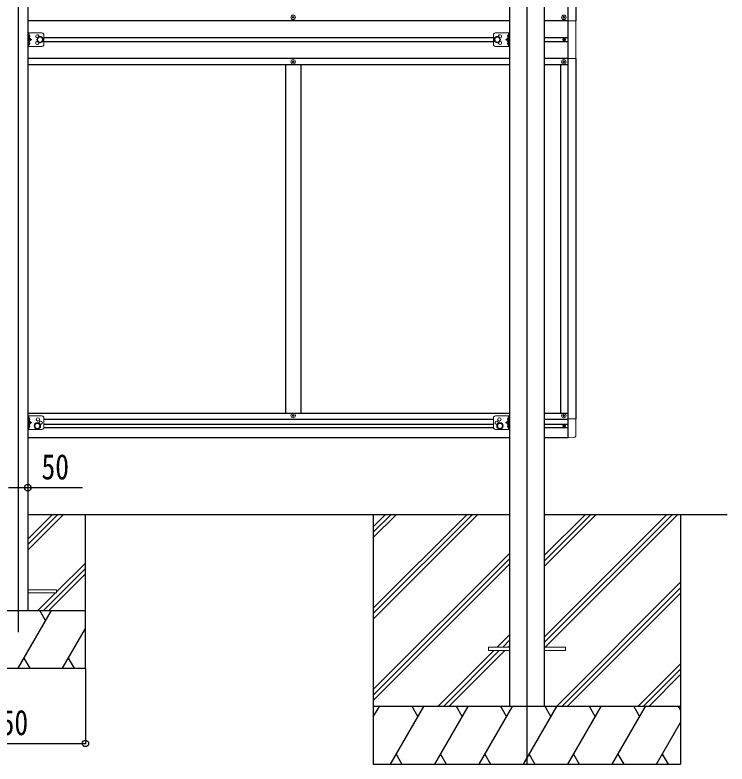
# Model space of a CAD drawing. Units: millimetres, scale not verified. Extents: x -10512 to 10512, y -7425 to 7425.
# Drawn here: x -656 to 1198, y -4512 to -2562 of the extents above; entities that cross this region are included whole.
import ezdxf
from ezdxf.enums import TextEntityAlignment as Align

# ---------------------------------------------------------------- set-up
doc = ezdxf.new("R2010")
doc.units = ezdxf.units.MM
doc.header["$LTSCALE"] = 30
for name, color, linetype in [('0-3_YKK_12', 2, 'Continuous'), ('0-5_YKK_A1', 4, 'Continuous'), ('0-6_YKK_D', 6, 'Continuous')]:
    doc.layers.add(name, color=color, linetype=linetype)
doc.layers.add('0-4_YKK_13', color=4, linetype='Continuous', lineweight=18)
doc.styles.add('ＭＳ ゴシック', font='')
doc.styles.get('ＭＳ ゴシック').set_extended_font_data('MS Gothic')

msp = doc.modelspace()

# ---------------------------------------------------------------- linework, layer by layer
at = {"layer": '0-3_YKK_12'}
for p, q in [((677.13, -1338.1), (677.13, -4512.5)), ((-647.87, -1742.51), (-647.87, -4169.37))]:
    msp.add_line(p, q, dxfattribs=at)
at = {"layer": '0-4_YKK_13'}
for p, q in [((66.63, -2568.48), (65.63, -2568.48)), ((69.63, -2567.48), (70.63, -2567.48)), ((771.63, -2567.48), (770.63, -2567.48)), ((774.63, -2568.48), (775.63, -2568.48)), ((-622.87, -2643.48), (-622.87, -2608.48)), ((-585.87, -2608.48), (-622.87, -2608.48)), ((-620.37, -2643.48), (-620.37, -2608.48)), ((-619.87, -2612.98), (-619.07, -2613.12)), ((-580.87, -2638.48), (-580.87, -2613.48)), ((589.93, -2638.48), (589.93, -2613.48)), ((594.93, -2608.48), (631.93, -2608.48)), ((628.93, -2612.98), (628.12, -2613.12)), ((629.43, -2643.48), (629.43, -2608.48)), ((631.93, -2643.48), (631.93, -2608.48)), ((-619.87, -2620.98), (-620.37, -2620.89)), ((-620.37, -2625.98), (-613.37, -2625.98)), ((-619.87, -2620.98), (-619.07, -2620.84)), ((-619.87, -2630.98), (-619.07, -2631.12)), ((629.43, -2625.98), (622.43, -2625.98)), ((628.93, -2620.98), (628.12, -2620.84)), ((628.93, -2630.98), (628.12, -2631.12)), ((628.93, -2620.98), (629.43, -2620.89)), ((772.9, -2626.39), (772.08, -2626.39)), ((775.36, -2625.57), (776.18, -2625.57)), ((-585.87, -2643.48), (-622.87, -2643.48)), ((-619.87, -2638.98), (-620.37, -2638.89)), ((-619.87, -2638.98), (-619.07, -2638.84)), ((594.93, -2643.48), (631.93, -2643.48)), ((628.93, -2638.98), (628.12, -2638.84)), ((628.93, -2638.98), (629.43, -2638.89)), ((66.63, -2683.48), (65.63, -2683.48)), ((69.63, -2684.48), (70.63, -2684.48)), ((771.63, -2684.48), (770.63, -2684.48)), ((774.63, -2683.48), (775.63, -2683.48)), ((-622.87, -3640.98), (-622.87, -3605.98)), ((-585.87, -3605.98), (-622.87, -3605.98)), ((-620.37, -3640.98), (-620.37, -3605.98)), ((66.63, -3605.48), (65.63, -3605.48)), ((69.63, -3604.48), (70.63, -3604.48)), ((594.93, -3605.98), (631.93, -3605.98)), ((629.43, -3640.98), (629.43, -3605.98)), ((631.93, -3640.98), (631.93, -3605.98)), ((771.63, -3604.48), (770.63, -3604.48)), ((774.63, -3605.48), (775.63, -3605.48)), ((-619.87, -3618.48), (-620.37, -3618.39)), ((-620.37, -3623.48), (-613.37, -3623.48)), ((-619.87, -3610.48), (-619.07, -3610.62)), ((-619.87, -3618.48), (-619.07, -3618.34)), ((-580.87, -3635.98), (-580.87, -3610.98)), ((589.93, -3635.98), (589.93, -3610.98)), ((629.43, -3623.48), (622.43, -3623.48)), ((628.93, -3610.48), (628.12, -3610.62)), ((628.93, -3618.48), (628.12, -3618.34)), ((628.93, -3618.48), (629.43, -3618.39)), ((804.63, -3613.79), (784.13, -3613.79)), ((784.13, -3662.98), (784.13, -3613.79)), ((804.63, -3656.69), (804.63, -3613.79)), ((-585.87, -3640.98), (-622.87, -3640.98)), ((-619.87, -3636.48), (-620.37, -3636.39)), ((-619.87, -3628.48), (-619.07, -3628.62)), ((-619.87, -3636.48), (-619.07, -3636.34)), ((594.93, -3640.98), (631.93, -3640.98)), ((628.93, -3628.48), (628.12, -3628.62)), ((628.93, -3636.48), (628.12, -3636.34)), ((628.93, -3636.48), (629.43, -3636.39)), ((772.9, -3632.39), (772.08, -3632.39)), ((775.36, -3631.57), (776.18, -3631.57)), ((784.13, -3662.98), (799.41, -3662.18)), ((-622.87, -4066.5), (-547.87, -4066.5)), ((577.13, -4208), (577.13, -4217)), ((577.13, -4208), (631.93, -4208)), ((722.33, -4208), (777.13, -4208)), ((777.13, -4208), (777.13, -4217)), ((577.13, -4217), (631.93, -4217)), ((722.33, -4217), (777.13, -4217))]:
    msp.add_line(p, q, dxfattribs=at)
for points in [[(65.63, -2568.48), (65.63, -2567.48), (66.63, -2567.48)], [(67.63, -2566.48), (67.63, -2565.48), (68.63, -2565.48), (68.63, -2566.48)], [(68.63, -2569.48), (68.63, -2570.48), (67.63, -2570.48), (67.63, -2569.48)], [(70.63, -2567.48), (70.63, -2568.48), (69.63, -2568.48)], [(770.63, -2567.48), (770.63, -2568.48), (771.63, -2568.48)], [(773.63, -2566.48), (773.63, -2565.48), (772.63, -2565.48), (772.63, -2566.48)], [(772.63, -2569.48), (772.63, -2570.48), (773.63, -2570.48), (773.63, -2569.48)], [(775.63, -2568.48), (775.63, -2567.48), (774.63, -2567.48)], [(784.13, -2576.98), (804.83, -2576.98), (804.83, -2674.98), (784.13, -2674.98)], [(-619.87, -2620.98), (-619.87, -2612.98), (-620.37, -2613.07), (-620.37, -2620.89)], [(628.93, -2620.98), (628.93, -2612.98), (629.43, -2613.07), (629.43, -2620.89)], [(-620.76, -2616.98), (-620.13, -2615.8), (-617.89, -2614.68)], [(-620.76, -2616.98), (-620.13, -2618.17), (-617.89, -2619.28)], [(-620.76, -2634.98), (-620.13, -2633.8), (-617.89, -2632.68)], [(-620.37, -2630.98), (-613.37, -2625.98), (-620.37, -2620.98)], [(-619.87, -2638.98), (-619.87, -2630.98), (-620.37, -2631.07), (-620.37, -2638.89)], [(629.43, -2630.98), (622.43, -2625.98), (629.43, -2620.98)], [(629.81, -2616.98), (629.18, -2615.8), (626.95, -2614.68)], [(629.81, -2616.98), (629.18, -2618.17), (626.95, -2619.28)], [(629.81, -2634.98), (629.18, -2633.8), (626.95, -2632.68)], [(628.93, -2638.98), (628.93, -2630.98), (629.43, -2631.07), (629.43, -2638.89)], [(772.08, -2626.39), (772.08, -2625.57), (772.9, -2625.57)], [(773.72, -2624.75), (773.72, -2623.93), (774.54, -2623.93), (774.54, -2624.75)], [(774.54, -2627.21), (774.54, -2628.03), (773.72, -2628.03), (773.72, -2627.21)], [(776.18, -2625.57), (776.18, -2626.39), (775.36, -2626.39)], [(-620.76, -2634.98), (-620.13, -2636.17), (-617.89, -2637.28)], [(629.81, -2634.98), (629.18, -2636.17), (626.95, -2637.28)], [(65.63, -2683.48), (65.63, -2684.48), (66.63, -2684.48)], [(68.63, -2682.48), (68.63, -2681.48), (67.63, -2681.48), (67.63, -2682.48)], [(67.63, -2685.48), (67.63, -2686.48), (68.63, -2686.48), (68.63, -2685.48)], [(70.63, -2684.48), (70.63, -2683.48), (69.63, -2683.48)], [(770.63, -2684.48), (770.63, -2683.48), (771.63, -2683.48)], [(772.63, -2682.48), (772.63, -2681.48), (773.63, -2681.48), (773.63, -2682.48)], [(773.63, -2685.48), (773.63, -2686.48), (772.63, -2686.48), (772.63, -2685.48)], [(775.63, -2683.48), (775.63, -2684.48), (774.63, -2684.48)], [(65.63, -3605.48), (65.63, -3604.48), (66.63, -3604.48)], [(67.63, -3603.48), (67.63, -3602.48), (68.63, -3602.48), (68.63, -3603.48)], [(68.63, -3606.48), (68.63, -3607.48), (67.63, -3607.48), (67.63, -3606.48)], [(70.63, -3604.48), (70.63, -3605.48), (69.63, -3605.48)], [(770.63, -3604.48), (770.63, -3605.48), (771.63, -3605.48)], [(773.63, -3603.48), (773.63, -3602.48), (772.63, -3602.48), (772.63, -3603.48)], [(772.63, -3606.48), (772.63, -3607.48), (773.63, -3607.48), (773.63, -3606.48)], [(775.63, -3605.48), (775.63, -3604.48), (774.63, -3604.48)], [(-620.76, -3614.48), (-620.13, -3613.3), (-617.89, -3612.18)], [(-620.76, -3614.48), (-620.13, -3615.67), (-617.89, -3616.78)], [(-619.87, -3618.48), (-619.87, -3610.48), (-620.37, -3610.57), (-620.37, -3618.39)], [(-620.37, -3628.48), (-613.37, -3623.48), (-620.37, -3618.48)], [(629.43, -3628.48), (622.43, -3623.48), (629.43, -3618.48)], [(629.81, -3614.48), (629.18, -3613.3), (626.95, -3612.18)], [(629.81, -3614.48), (629.18, -3615.67), (626.95, -3616.78)], [(628.93, -3618.48), (628.93, -3610.48), (629.43, -3610.57), (629.43, -3618.39)], [(-620.76, -3632.48), (-620.13, -3631.3), (-617.89, -3630.18)], [(-620.76, -3632.48), (-620.13, -3633.67), (-617.89, -3634.78)], [(-619.87, -3636.48), (-619.87, -3628.48), (-620.37, -3628.57), (-620.37, -3636.39)], [(629.81, -3632.48), (629.18, -3631.3), (626.95, -3630.18)], [(629.81, -3632.48), (629.18, -3633.67), (626.95, -3634.78)], [(628.93, -3636.48), (628.93, -3628.48), (629.43, -3628.57), (629.43, -3636.39)], [(772.08, -3632.39), (772.08, -3631.57), (772.9, -3631.57)], [(773.72, -3630.75), (773.72, -3629.93), (774.54, -3629.93), (774.54, -3630.75)], [(774.54, -3633.21), (774.54, -3634.03), (773.72, -3634.03), (773.72, -3633.21)], [(776.18, -3631.57), (776.18, -3632.39), (775.36, -3632.39)], [(-547.87, -4066.5), (-547.87, -4058.5), (-622.87, -4058.5)]]:
    msp.add_lwpolyline(points, dxfattribs=at)
for points in [[(-590.87, -2618.48), (-597.37, -2622.23), (-597.37, -2629.73), (-590.87, -2633.49), (-584.37, -2629.73), (-584.37, -2622.23)], [(599.93, -2618.48), (606.43, -2622.23), (606.43, -2629.73), (599.93, -2633.49), (593.43, -2629.73), (593.43, -2622.23)], [(-597.87, -3624.48), (-604.37, -3628.23), (-604.37, -3635.73), (-597.87, -3639.49), (-591.37, -3635.73), (-591.37, -3628.23)], [(606.93, -3624.48), (613.43, -3628.23), (613.43, -3635.73), (606.93, -3639.49), (600.43, -3635.73), (600.43, -3628.23)]]:
    msp.add_lwpolyline(points, close=True, dxfattribs=at)
for centre, radius in [((68.13, -2567.98), 5.9), ((773.13, -2567.98), 5.9), ((-590.87, -2625.98), 8.5), ((-590.87, -2625.98), 7.5), ((-590.87, -2625.98), 6.5), ((599.93, -2625.98), 8.5), ((599.93, -2625.98), 7.5), ((599.93, -2625.98), 6.5), ((774.13, -2625.98), 3.75), ((68.13, -2683.98), 5.9), ((773.13, -2683.98), 5.9), ((68.13, -3604.98), 5.9), ((773.13, -3604.98), 5.9), ((-597.87, -3631.98), 8.5), ((-597.87, -3631.98), 7.5), ((-597.87, -3631.98), 6.5), ((-596.37, -3614.98), 4.25), ((606.93, -3631.98), 8.5), ((606.93, -3631.98), 7.5), ((606.93, -3631.98), 6.5), ((605.43, -3614.98), 4.25), ((774.13, -3631.98), 3.75)]:
    msp.add_circle(centre, radius, dxfattribs=at)
for centre, radius, start, end in [((66.63, -2566.48), 1, 270, 0), ((66.63, -2569.48), 1, 0, 90), ((69.63, -2566.48), 1, 180, 270), ((69.63, -2569.48), 1, 90, 180), ((771.63, -2566.48), 1, 270, 0), ((771.63, -2569.48), 1, 0, 90), ((774.63, -2566.48), 1, 180, 270), ((774.63, -2569.48), 1, 90, 180), ((-619.23, -2614.01), 0.9, 32.05588, 80), ((-623.97, -2616.98), 6.5, 327.94412, 32.05588), ((-597.87, -2617.48), 4.25, 353.70569, 265.23923), ((-585.87, -2613.48), 5, 0, 90), ((594.93, -2613.48), 5, 90, 180), ((606.93, -2617.48), 4.25, 274.76077, 186.29431), ((633.03, -2616.98), 6.5, 147.94412, 212.05588), ((628.28, -2614.01), 0.9, 100, 147.94412), ((-619.23, -2619.95), 0.9, 280, 327.94412), ((-619.23, -2632.01), 0.9, 32.05588, 80), ((-623.97, -2634.98), 6.5, 327.94412, 32.05588), ((-597.87, -2634.48), 4.25, 94.76077, 6.29431), ((606.93, -2634.48), 4.25, 173.70569, 85.23923), ((633.03, -2634.98), 6.5, 147.94412, 212.05588), ((628.28, -2619.95), 0.9, 212.05588, 260), ((628.28, -2632.01), 0.9, 100, 147.94412), ((772.9, -2624.75), 0.82, 270, 0), ((772.9, -2627.21), 0.82, 0, 90), ((775.36, -2624.75), 0.82, 180, 270), ((775.36, -2627.21), 0.82, 90, 180), ((-619.23, -2637.95), 0.9, 280, 327.94412), ((-585.87, -2638.48), 5, 270, 0), ((594.93, -2638.48), 5, 180, 270), ((628.28, -2637.95), 0.9, 212.05588, 260), ((66.63, -2682.48), 1, 270, 0), ((66.63, -2685.48), 1, 0, 90), ((69.63, -2682.48), 1, 180, 270), ((69.63, -2685.48), 1, 90, 180), ((771.63, -2682.48), 1, 270, 0), ((771.63, -2685.48), 1, 0, 90), ((774.63, -2682.48), 1, 180, 270), ((774.63, -2685.48), 1, 90, 180), ((-585.87, -3610.98), 5, 0, 90), ((66.63, -3603.48), 1, 270, 0), ((66.63, -3606.48), 1, 0, 90), ((69.63, -3603.48), 1, 180, 270), ((69.63, -3606.48), 1, 90, 180), ((594.93, -3610.98), 5, 90, 180), ((771.63, -3603.48), 1, 270, 0), ((771.63, -3606.48), 1, 0, 90), ((774.63, -3603.48), 1, 180, 270), ((774.63, -3606.48), 1, 90, 180), ((-619.23, -3611.51), 0.9, 32.05588, 80), ((-619.23, -3617.45), 0.9, 280, 327.94412), ((-623.97, -3614.48), 6.5, 327.94412, 32.05588), ((-589.37, -3623.48), 4.25, 252.87654, 197.11996), ((598.43, -3623.48), 4.25, 342.88004, 287.12346), ((633.03, -3614.48), 6.5, 147.94412, 212.05588), ((628.28, -3611.51), 0.9, 100, 147.94412), ((628.28, -3617.45), 0.9, 212.05588, 260), ((-619.23, -3629.51), 0.9, 32.05588, 80), ((-619.23, -3635.45), 0.9, 280, 327.94412), ((-623.97, -3632.48), 6.5, 327.94412, 32.05588), ((-585.87, -3635.98), 5, 270, 0), ((594.93, -3635.98), 5, 180, 270), ((633.03, -3632.48), 6.5, 147.94412, 212.05588), ((628.28, -3629.51), 0.9, 100, 147.94412), ((628.28, -3635.45), 0.9, 212.05588, 260), ((772.9, -3630.75), 0.82, 270, 0), ((772.9, -3633.21), 0.82, 0, 90), ((775.36, -3630.75), 0.82, 180, 270), ((775.36, -3633.21), 0.82, 90, 180), ((799.13, -3656.69), 5.5, 273, 0)]:
    msp.add_arc(centre, radius, start, end, dxfattribs=at)
at = {"layer": '0-5_YKK_A1'}
for p, q in [((631.93, -1733.5), (631.93, -4362.5)), ((722.33, -1733.5), (722.33, -4362.5)), ((-622.87, -1749.5), (-622.87, -4112.5)), ((784.13, -3662.98), (784.13, -1788.98)), ((804.13, -1838.18), (804.13, -2576.98)), ((631.93, -2576.98), (-622.87, -2576.98)), ((784.13, -2576.98), (722.33, -2576.98)), ((589.93, -2621.48), (-580.87, -2621.48)), ((-580.87, -2630.48), (589.93, -2630.48)), ((784.13, -2621.48), (722.33, -2621.48)), ((722.33, -2630.48), (784.13, -2630.48)), ((631.93, -2674.98), (-622.87, -2674.98)), ((-622.87, -2690.48), (631.93, -2690.48)), ((48.13, -2690.48), (48.13, -3598.48)), ((88.13, -2690.48), (88.13, -3598.48)), ((784.13, -2674.98), (722.33, -2674.98)), ((722.33, -2690.48), (784.13, -2690.48)), ((764.13, -2690.48), (764.13, -3598.48)), ((804.13, -2674.98), (804.13, -3613.78)), ((-622.87, -3598.48), (631.93, -3598.48)), ((722.33, -3598.48), (784.13, -3598.48)), ((-580.87, -3613.98), (589.93, -3613.98)), ((-580.87, -3627.48), (589.93, -3627.48)), ((722.33, -3613.98), (784.13, -3613.98)), ((722.33, -3627.48), (784.13, -3627.48)), ((-580.9, -3636.48), (589.95, -3636.48)), ((722.33, -3636.48), (784.13, -3636.48)), ((-622.87, -3662.48), (631.93, -3662.48)), ((722.33, -3662.48), (784.13, -3662.48)), ((-622.87, -3862.5), (631.93, -3862.5)), ((-622.87, -3955.26), (-530.11, -3862.5)), ((-622.87, -3941.12), (-544.25, -3862.5)), ((-622.87, -3926.98), (-558.39, -3862.5)), ((-472.87, -4262.5), (-472.87, -3862.5)), ((276.93, -3862.5), (276.93, -4512.5)), ((276.93, -4106.68), (521.11, -3862.5)), ((276.93, -4120.82), (535.25, -3862.5)), ((276.93, -4134.96), (549.39, -3862.5)), ((276.93, -3922.83), (337.26, -3862.5)), ((276.93, -3908.69), (323.11, -3862.5)), ((276.93, -3894.55), (308.97, -3862.5)), ((722.13, -4181.98), (1041.61, -3862.5)), ((722.13, -4196.12), (1055.75, -3862.5)), ((722.13, -3998.13), (857.76, -3862.5)), ((722.13, -3983.99), (843.61, -3862.5)), ((722.13, -3969.85), (829.47, -3862.5)), ((722.33, -3862.5), (1198.16, -3862.5)), ((724.39, -4208), (1069.89, -3862.5)), ((1076.93, -3862.5), (1076.93, -4512.5)), ((276.93, -4318.81), (631.73, -3964.01)), ((276.93, -4332.95), (631.73, -3978.15)), ((-547.87, -4064.11), (-472.87, -3989.11)), ((276.93, -4347.09), (631.73, -3992.29)), ((-582.12, -4112.5), (-472.87, -4003.25)), ((-567.98, -4112.5), (-472.87, -4017.4)), ((753.73, -4362.5), (1076.93, -4039.31)), ((767.88, -4362.5), (1076.93, -4053.45)), ((-596.26, -4112.5), (-550.26, -4066.5)), ((782.02, -4362.5), (1076.93, -4067.59)), ((-822.87, -4112.5), (-472.87, -4112.5)), ((-647.87, -4262.5), (-561.27, -4112.5)), ((-576.27, -4138.48), (-591.27, -4112.5)), ((-532.4, -4262.5), (-472.87, -4159.4)), ((599.87, -4208), (631.73, -4176.14)), ((614.01, -4208), (631.73, -4190.28)), ((628.15, -4208), (631.73, -4204.43)), ((445.37, -4362.5), (590.87, -4217)), ((459.51, -4362.5), (605.01, -4217)), ((473.65, -4362.5), (619.15, -4217)), ((-632.87, -4236.52), (-617.87, -4262.5)), ((-517.4, -4236.52), (-502.4, -4262.5)), ((965.87, -4362.5), (1076.93, -4251.44)), ((-822.87, -4262.5), (-472.87, -4262.5)), ((980.01, -4362.5), (1076.93, -4265.58)), ((994.15, -4362.5), (1076.93, -4279.73)), ((1076.93, -4362.5), (276.93, -4362.5)), ((276.93, -4390), (292.81, -4362.5)), ((321.67, -4512.5), (408.28, -4362.5)), ((393.27, -4388.48), (378.27, -4362.5)), ((437.14, -4512.5), (523.75, -4362.5)), ((508.74, -4388.48), (493.74, -4362.5)), ((552.61, -4512.5), (639.22, -4362.5)), ((624.21, -4388.48), (609.21, -4362.5)), ((668.08, -4512.5), (754.69, -4362.5)), ((739.69, -4388.48), (724.68, -4362.5)), ((783.55, -4512.5), (870.16, -4362.5)), ((855.16, -4388.48), (840.15, -4362.5)), ((899.02, -4512.5), (985.63, -4362.5)), ((955.63, -4362.5), (970.63, -4388.48)), ((1071.1, -4362.5), (1076.93, -4372.6)), ((1014.49, -4512.5), (1076.93, -4404.36)), ((336.67, -4486.52), (351.67, -4512.5)), ((452.14, -4486.52), (467.14, -4512.5)), ((567.61, -4486.52), (582.61, -4512.5)), ((683.08, -4486.52), (698.08, -4512.5)), ((798.55, -4486.52), (813.55, -4512.5)), ((914.02, -4486.52), (929.02, -4512.5)), ((1029.49, -4486.52), (1044.49, -4512.5)), ((276.93, -4512.5), (1076.93, -4512.5))]:
    msp.add_line(p, q, dxfattribs=at)
at = {"layer": '0-6_YKK_D'}
for p, q in [((-622.87, -3741.47), (-622.87, -3793.79)), ((-472.87, -4263.5), (-472.87, -4459.77)), ((-822.87, -4458.77), (-472.87, -4458.77))]:
    msp.add_line(p, q, dxfattribs=at)
msp.add_lwpolyline([(-672.87, -3792.79), (-622.87, -3792.79), (-479.94, -3792.79)], dxfattribs=at)
for centre in [(-622.87, -3792.79), (-472.87, -4458.77)]:
    msp.add_circle(centre, 8.5, dxfattribs=at)

# ---------------------------------------------------------------- texts
at = {"layer": '0-6_YKK_D', "style": 'ＭＳ ゴシック', "width": 0.8}
for s, p in [('50', (-587.21, -3791.12)), ('350', (-729.47, -4457.1))]:
    msp.add_text(s, height=65.98, dxfattribs=at).set_placement(p, align=Align.BOTTOM_LEFT)

doc.saveas('drawing.dxf')
